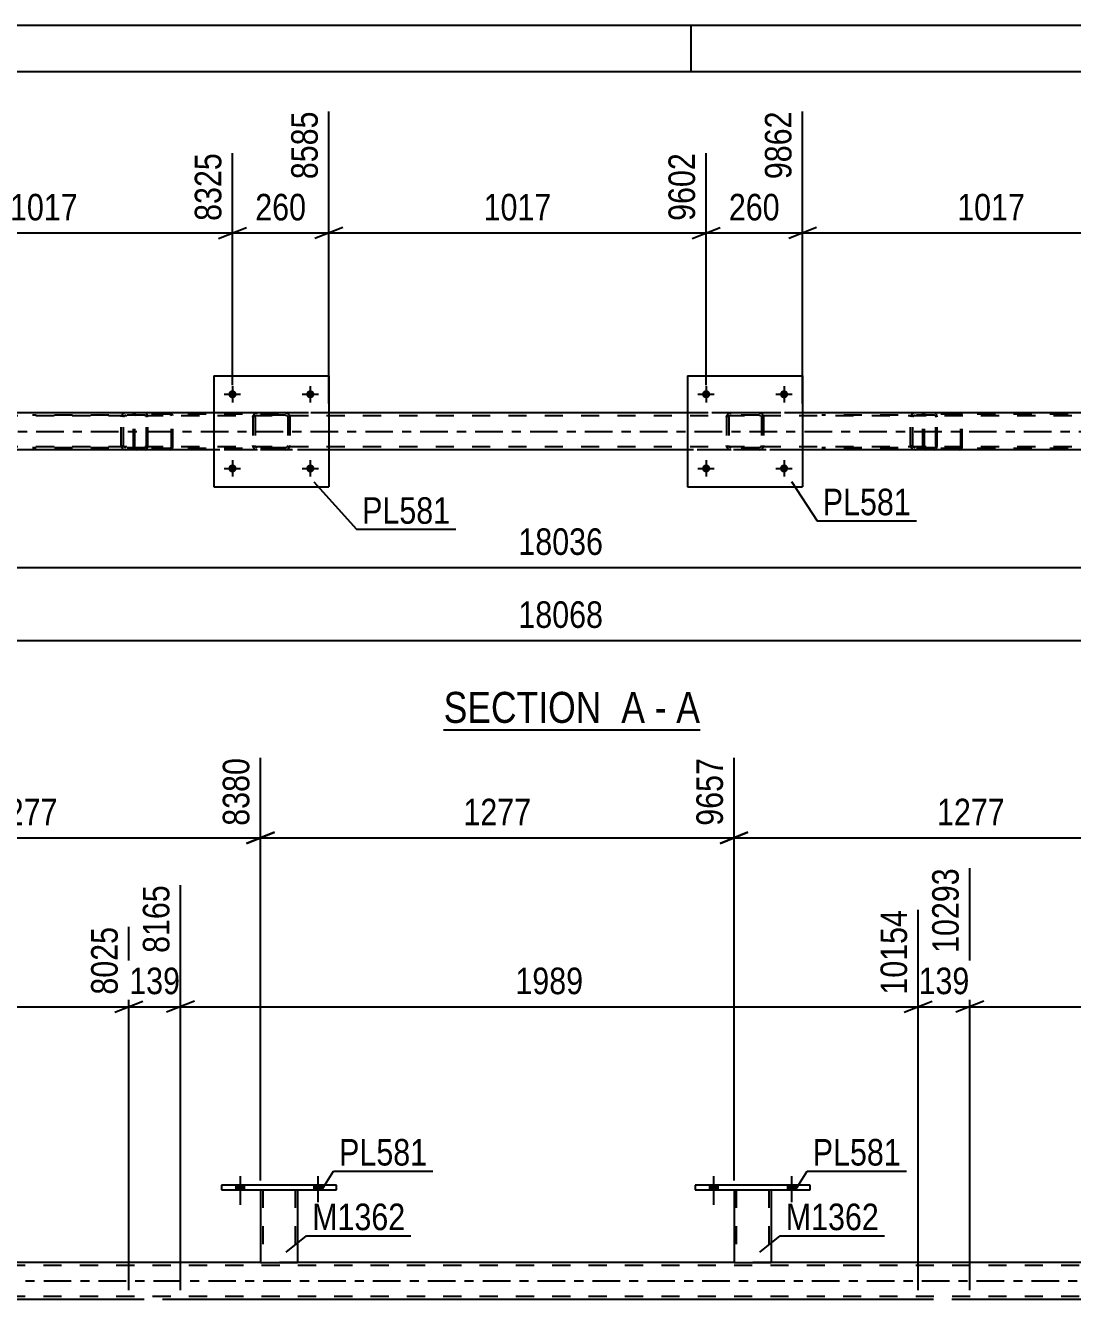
# Model space of a CAD drawing. Header units: millimetres. Extents: x 0 to 841, y 0 to 594.
# Drawn here: x 349.2 to 462.1, y 456.5 to 594 of the extents above; entities that cross this region are included whole.
import ezdxf

# ---------------------------------------------------------------- set-up
doc = ezdxf.new("R2010")
doc.units = ezdxf.units.MM
doc.linetypes.add('DXK_LINE_DOT2', pattern=[3.9198, 1.9599, -1.9599])
doc.linetypes.add('DXK_LINE_DOT3', pattern=[5.9187, 2.979, -0.9799, 0.9799, -0.9799])
doc.styles.add('Arial Narrow', font='ARIALN.TTF', dxfattribs={"height": 0.2})

# ---------------------------------------------------------------- blocks, each defined once
blk = doc.blocks.new('Unknown-814735391-1133')
at = {"color": 5, "linetype": 'Continuous'}
for p, q in [((841, 594), (0, 594)), ((421, 589), (421, 594)), ((836, 589), (5, 589))]:
    blk.add_line(p, q, dxfattribs=at)
blk = doc.blocks.new('Unknown-814735391-11 - 5134')
at = {"color": 6, "linetype": 'Continuous'}
blk.add_line((394.29, 518.01), (421.94, 518.01), dxfattribs=at)
at = {"color": 0, "linetype": 'Continuous'}
for points in [[(412.4, 518.76), (412.4, 522.26), (394.29, 522.26), (394.29, 518.76)], [(416, 518.76), (416, 522.26), (413.45, 522.26), (413.45, 518.76)], [(418.33, 518.76), (418.33, 522.26), (417.05, 522.26), (417.05, 518.76)], [(421.94, 518.76), (421.94, 522.26), (419.38, 522.26), (419.38, 518.76)]]:
    blk.add_wipeout(points, dxfattribs=at)
at = {"color": 7, "linetype": 'Continuous', "style": 'Arial Narrow'}
for s, p in [('SECTION ', (394.29, 518.76)), ('A', (413.45, 518.76)), ('A', (419.38, 518.76)), ('-', (417.05, 518.76))]:
    blk.add_text(s, height=3.34, dxfattribs=at).set_placement(p)
blk = doc.blocks.new('Part-814735391-5204 - 5134')
at = {"color": 2, "linetype": 'Continuous'}
for p, q in [((369.51, 556.21), (369.51, 544.21)), ((369.51, 556.21), (381.91, 556.21)), ((381.91, 556.21), (381.91, 544.21)), ((369.51, 544.21), (381.91, 544.21))]:
    blk.add_line(p, q, dxfattribs=at)
blk = doc.blocks.new('Part-814735391-5205 - 5134')
at = {"color": 7, "linetype": 'DXK_LINE_DOT2'}
for p, q in [((373.71, 551.73), (373.75, 551.92)), ((373.75, 551.92), (373.71, 551.73)), ((373.71, 551.73), (373.71, 548.69)), ((373.95, 551.73), (373.97, 551.83)), ((373.95, 551.73), (373.95, 548.69)), ((373.97, 551.83), (374.02, 551.9)), ((374.01, 552.18), (374.19, 552.21)), ((374.19, 552.21), (374.01, 552.18)), ((374.02, 551.9), (374.1, 551.96)), ((374.1, 551.96), (374.19, 551.97)), ((377.23, 552.21), (374.19, 552.21)), ((377.23, 551.97), (374.19, 551.97)), ((377.23, 552.21), (377.42, 552.18)), ((377.42, 552.18), (377.23, 552.21)), ((377.23, 551.97), (377.33, 551.96)), ((377.33, 551.96), (377.4, 551.9)), ((377.4, 551.9), (377.46, 551.83)), ((377.46, 551.83), (377.47, 551.73)), ((377.47, 551.73), (377.47, 548.69)), ((377.68, 551.92), (377.71, 551.73)), ((377.71, 551.73), (377.68, 551.92)), ((377.71, 551.73), (377.71, 548.69)), ((373.75, 548.51), (373.71, 548.69)), ((373.71, 548.69), (373.75, 548.51)), ((373.97, 548.6), (373.95, 548.69)), ((374.02, 548.52), (373.97, 548.6)), ((374.1, 548.47), (374.02, 548.52)), ((374.19, 548.45), (374.1, 548.47)), ((377.23, 548.45), (374.19, 548.45)), ((377.33, 548.47), (377.23, 548.45)), ((377.4, 548.52), (377.33, 548.47)), ((377.46, 548.6), (377.4, 548.52)), ((377.47, 548.69), (377.46, 548.6)), ((377.71, 548.69), (377.68, 548.51)), ((377.68, 548.51), (377.71, 548.69)), ((374.19, 548.21), (374.01, 548.25)), ((374.01, 548.25), (374.19, 548.21)), ((377.23, 548.21), (374.19, 548.21)), ((377.42, 548.25), (377.23, 548.21)), ((377.23, 548.21), (377.42, 548.25))]:
    blk.add_line(p, q, dxfattribs=at)
at = {"color": 7, "linetype": 'DXK_LINE_DOT3'}
blk.add_line((375.71, 550.21), (375.71, 550.21), dxfattribs=at)
at = {"color": 7, "linetype": 'DXK_LINE_DOT2'}
for centre, start, end in [((374.19, 551.73), 112.5, 157.5), ((374.19, 551.73), 112.5, 157.5), ((377.23, 551.73), 22.5, 67.5), ((377.23, 551.73), 22.5, 67.5), ((374.19, 548.69), 202.5, 247.5), ((374.19, 548.69), 202.5, 247.5), ((377.23, 548.69), 292.5, 337.5), ((377.23, 548.69), 292.5, 337.5)]:
    blk.add_arc(centre, 0.48, start, end, dxfattribs=at)
blk = doc.blocks.new('Part-814735391-5210 - 5134')
at = {"color": 2, "linetype": 'Continuous'}
for p, q in [((420.6, 556.21), (420.6, 544.21)), ((420.6, 556.21), (433, 556.21)), ((433, 556.21), (433, 544.21)), ((420.6, 544.21), (433, 544.21))]:
    blk.add_line(p, q, dxfattribs=at)
blk = doc.blocks.new('Part-814735391-5211 - 5134')
at = {"color": 7, "linetype": 'DXK_LINE_DOT2'}
for p, q in [((424.8, 551.73), (424.83, 551.92)), ((424.83, 551.92), (424.8, 551.73)), ((424.8, 551.73), (424.8, 548.69)), ((425.04, 551.73), (425.05, 551.83)), ((425.04, 551.73), (425.04, 548.69)), ((425.05, 551.83), (425.11, 551.9)), ((425.09, 552.18), (425.28, 552.21)), ((425.28, 552.21), (425.09, 552.18)), ((425.11, 551.9), (425.18, 551.96)), ((425.18, 551.96), (425.28, 551.97)), ((428.32, 552.21), (425.28, 552.21)), ((428.32, 551.97), (425.28, 551.97)), ((428.32, 552.21), (428.5, 552.18)), ((428.5, 552.18), (428.32, 552.21)), ((428.32, 551.97), (428.41, 551.96)), ((428.41, 551.96), (428.48, 551.9)), ((428.48, 551.9), (428.54, 551.83)), ((428.54, 551.83), (428.56, 551.73)), ((428.56, 551.73), (428.56, 548.69)), ((428.76, 551.92), (428.8, 551.73)), ((428.8, 551.73), (428.76, 551.92)), ((428.8, 551.73), (428.8, 548.69)), ((424.83, 548.51), (424.8, 548.69)), ((424.8, 548.69), (424.83, 548.51)), ((425.05, 548.6), (425.04, 548.69)), ((425.11, 548.52), (425.05, 548.6)), ((425.18, 548.47), (425.11, 548.52)), ((425.28, 548.45), (425.18, 548.47)), ((428.32, 548.45), (425.28, 548.45)), ((428.41, 548.47), (428.32, 548.45)), ((428.48, 548.52), (428.41, 548.47)), ((428.54, 548.6), (428.48, 548.52)), ((428.56, 548.69), (428.54, 548.6)), ((428.8, 548.69), (428.76, 548.51)), ((428.76, 548.51), (428.8, 548.69)), ((425.28, 548.21), (425.09, 548.25)), ((425.09, 548.25), (425.28, 548.21)), ((428.32, 548.21), (425.28, 548.21)), ((428.5, 548.25), (428.32, 548.21)), ((428.32, 548.21), (428.5, 548.25))]:
    blk.add_line(p, q, dxfattribs=at)
at = {"color": 7, "linetype": 'DXK_LINE_DOT3'}
blk.add_line((426.8, 550.21), (426.8, 550.21), dxfattribs=at)
at = {"color": 7, "linetype": 'DXK_LINE_DOT2'}
for centre, start, end in [((425.28, 551.73), 112.5, 157.5), ((425.28, 551.73), 112.5, 157.5), ((428.32, 551.73), 22.5, 67.5), ((428.32, 551.73), 22.5, 67.5), ((425.28, 548.69), 202.5, 247.5), ((425.28, 548.69), 202.5, 247.5), ((428.32, 548.69), 292.5, 337.5), ((428.32, 548.69), 292.5, 337.5)]:
    blk.add_arc(centre, 0.48, start, end, dxfattribs=at)
blk = doc.blocks.new('Bolt-814735391-5148 - 5134')
at = {"linetype": 'Continuous'}
for points in [[(371.95, 554.21, -1), (371.07, 554.21, -1)], [(380.35, 554.21, -1), (379.47, 554.21, -1)]]:
    blk.add_hatch(color=1, dxfattribs=at).paths.add_polyline_path(points)
at = {"color": 1, "linetype": 'Continuous'}
for p, q in [((370.63, 554.21), (372.39, 554.21)), ((371.51, 555.09), (371.51, 553.33)), ((379.03, 554.21), (380.79, 554.21)), ((379.91, 555.09), (379.91, 553.33))]:
    blk.add_line(p, q, dxfattribs=at)
blk = doc.blocks.new('Bolt-814735391-5149 - 5134')
at = {"linetype": 'Continuous'}
for points in [[(371.95, 546.21, -1), (371.07, 546.21, -1)], [(380.35, 546.21, -1), (379.47, 546.21, -1)]]:
    blk.add_hatch(color=1, dxfattribs=at).paths.add_polyline_path(points)
at = {"color": 1, "linetype": 'Continuous'}
for p, q in [((371.51, 547.09), (371.51, 545.33)), ((379.91, 547.09), (379.91, 545.33)), ((370.63, 546.21), (372.39, 546.21)), ((379.03, 546.21), (380.79, 546.21))]:
    blk.add_line(p, q, dxfattribs=at)
blk = doc.blocks.new('Bolt-814735391-5150 - 5134')
at = {"linetype": 'Continuous'}
for points in [[(423.04, 554.21, -1), (422.16, 554.21, -1)], [(431.44, 554.21, -1), (430.56, 554.21, -1)]]:
    blk.add_hatch(color=1, dxfattribs=at).paths.add_polyline_path(points)
at = {"color": 1, "linetype": 'Continuous'}
for p, q in [((421.72, 554.21), (423.48, 554.21)), ((422.6, 555.09), (422.6, 553.33)), ((430.12, 554.21), (431.88, 554.21)), ((431, 555.09), (431, 553.33))]:
    blk.add_line(p, q, dxfattribs=at)
blk = doc.blocks.new('Bolt-814735391-5151 - 5134')
at = {"linetype": 'Continuous'}
for points in [[(423.04, 546.21, -1), (422.16, 546.21, -1)], [(431.44, 546.21, -1), (430.56, 546.21, -1)]]:
    blk.add_hatch(color=1, dxfattribs=at).paths.add_polyline_path(points)
at = {"color": 1, "linetype": 'Continuous'}
for p, q in [((422.6, 547.09), (422.6, 545.33)), ((431, 547.09), (431, 545.33)), ((421.72, 546.21), (423.48, 546.21)), ((430.12, 546.21), (431.88, 546.21))]:
    blk.add_line(p, q, dxfattribs=at)
blk = doc.blocks.new('Part-814735391-5249 - 5134')
at = {"color": 7, "linetype": 'DXK_LINE_DOT2'}
for p, q in [((360.86, 552.02), (360.83, 551.89)), ((360.83, 548.53), (360.83, 551.89)), ((361, 551.89), (361.02, 551.95)), ((361, 548.53), (361, 551.89)), ((361.02, 551.95), (361.05, 552.01)), ((361.17, 552.21), (361.04, 552.19)), ((361.05, 552.01), (361.11, 552.04)), ((361.11, 552.04), (361.17, 552.05)), ((376.5, 552.21), (361.17, 552.21)), ((376.5, 552.05), (361.17, 552.05)), ((364.88, 552.19), (364.75, 552.21)), ((364.75, 552.05), (364.82, 552.04)), ((364.82, 552.04), (364.84, 552.03)), ((364.84, 552.03), (364.87, 552.01)), ((364.87, 552.01), (364.91, 551.95)), ((364.91, 551.95), (364.92, 551.89)), ((364.92, 548.53), (364.92, 551.89)), ((365.09, 551.89), (365.06, 552.02)), ((365.09, 548.53), (365.09, 551.89)), ((360.83, 548.53), (360.86, 548.41)), ((361.02, 548.47), (361, 548.53)), ((361.05, 548.42), (361.02, 548.47)), ((364.91, 548.47), (364.87, 548.42)), ((364.92, 548.53), (364.91, 548.47)), ((365.06, 548.41), (365.09, 548.53)), ((361.04, 548.24), (361.17, 548.21)), ((361.05, 548.42), (361.08, 548.4)), ((361.08, 548.4), (361.11, 548.39)), ((361.11, 548.39), (361.17, 548.37)), ((376.5, 548.37), (361.17, 548.37)), ((376.5, 548.21), (361.17, 548.21)), ((364.82, 548.39), (364.75, 548.37)), ((364.75, 548.21), (364.88, 548.24)), ((364.87, 548.42), (364.82, 548.39))]:
    blk.add_line(p, q, dxfattribs=at)
for centre, start, end in [((361.16, 551.88), 110.7583, 155.68), ((364.76, 551.88), 24.32, 69.2417), ((361.16, 548.55), 204.32, 249.2417), ((364.76, 548.55), 290.7583, 335.68)]:
    blk.add_arc(centre, 0.331, start, end, dxfattribs=at)
blk = doc.blocks.new('Part-814735391-5250 - 5134')
at = {"color": 7, "linetype": 'DXK_LINE_DOT2'}
for p, q in [((362.11, 552.21), (349.95, 552.21)), ((362.11, 551.97), (349.95, 551.97)), ((359.54, 551.87), (359.52, 551.73)), ((359.52, 548.69), (359.52, 551.73)), ((359.55, 551.92), (359.54, 551.87)), ((359.77, 551.73), (359.79, 551.83)), ((359.77, 548.69), (359.77, 551.73)), ((359.79, 551.83), (359.84, 551.9)), ((360.02, 552.21), (359.83, 552.18)), ((359.84, 551.9), (359.92, 551.96)), ((359.92, 551.96), (360.02, 551.97)), ((360.83, 551.97), (360.83, 552.21)), ((362.21, 552.18), (362.11, 552.21)), ((362.11, 551.97), (362.16, 551.96)), ((362.16, 551.96), (362.21, 551.9)), ((362.3, 552.07), (362.21, 552.18)), ((362.21, 551.9), (362.24, 551.83)), ((362.24, 551.83), (362.25, 551.73)), ((362.25, 548.69), (362.25, 551.73)), ((362.36, 551.92), (362.3, 552.07)), ((362.38, 551.73), (362.36, 551.92)), ((362.38, 548.69), (362.38, 551.73)), ((362.11, 548.45), (349.95, 548.45)), ((359.52, 548.69), (359.53, 548.61)), ((359.53, 548.61), (359.55, 548.51)), ((359.79, 548.6), (359.77, 548.69)), ((359.84, 548.52), (359.79, 548.6)), ((359.92, 548.47), (359.84, 548.52)), ((360.02, 548.45), (359.92, 548.47)), ((360.83, 548.21), (360.83, 548.45)), ((362.16, 548.47), (362.11, 548.45)), ((362.21, 548.52), (362.16, 548.47)), ((362.24, 548.6), (362.21, 548.52)), ((362.25, 548.69), (362.24, 548.6)), ((362.3, 548.35), (362.36, 548.51)), ((362.36, 548.51), (362.38, 548.69)), ((362.11, 548.21), (349.95, 548.21)), ((359.83, 548.25), (360.02, 548.21)), ((362.11, 548.21), (362.21, 548.25)), ((362.21, 548.25), (362.3, 548.35))]:
    blk.add_line(p, q, dxfattribs=at)
for centre, start, end in [((360, 551.72), 111.1941, 156.1506), ((360, 548.71), 203.8494, 248.8059)]:
    blk.add_arc(centre, 0.492, start, end, dxfattribs=at)
blk = doc.blocks.new('Part-814735391-5272 - 5134')
at = {"color": 7, "linetype": 'DXK_LINE_DOT2'}
for p, q in [((447.24, 552.21), (435.09, 552.21)), ((447.24, 551.97), (435.09, 551.97)), ((444.68, 551.87), (444.65, 551.73)), ((444.65, 548.69), (444.65, 551.73)), ((444.69, 551.92), (444.68, 551.87)), ((444.9, 551.73), (444.92, 551.83)), ((444.9, 548.69), (444.9, 551.73)), ((444.92, 551.83), (444.98, 551.9)), ((445.15, 552.21), (444.96, 552.18)), ((444.98, 551.9), (445.06, 551.96)), ((445.06, 551.96), (445.15, 551.97)), ((445.97, 551.97), (445.97, 552.21)), ((447.35, 552.18), (447.24, 552.21)), ((447.24, 551.97), (447.3, 551.96)), ((447.3, 551.96), (447.34, 551.9)), ((447.34, 551.9), (447.37, 551.83)), ((447.44, 552.07), (447.35, 552.18)), ((447.37, 551.83), (447.38, 551.73)), ((447.38, 548.69), (447.38, 551.73)), ((447.49, 551.92), (447.44, 552.07)), ((447.52, 551.73), (447.49, 551.92)), ((447.52, 548.69), (447.52, 551.73)), ((447.24, 548.45), (435.09, 548.45)), ((444.65, 548.69), (444.67, 548.61)), ((444.67, 548.61), (444.69, 548.51)), ((444.92, 548.6), (444.9, 548.69)), ((444.98, 548.52), (444.92, 548.6)), ((445.06, 548.47), (444.98, 548.52)), ((445.15, 548.45), (445.06, 548.47)), ((445.97, 548.21), (445.97, 548.45)), ((447.3, 548.47), (447.24, 548.45)), ((447.34, 548.52), (447.3, 548.47)), ((447.37, 548.6), (447.34, 548.52)), ((447.38, 548.69), (447.37, 548.6)), ((447.45, 548.39), (447.49, 548.51)), ((447.49, 548.51), (447.52, 548.69)), ((447.24, 548.21), (435.09, 548.21)), ((444.96, 548.25), (445.15, 548.21)), ((447.24, 548.21), (447.35, 548.25)), ((447.35, 548.25), (447.44, 548.35)), ((447.44, 548.35), (447.45, 548.39))]:
    blk.add_line(p, q, dxfattribs=at)
for centre, start, end in [((445.14, 551.72), 111.1941, 156.1506), ((445.14, 548.71), 203.8494, 248.8059)]:
    blk.add_arc(centre, 0.492, start, end, dxfattribs=at)
blk = doc.blocks.new('Part-814735391-5284 - 5134')
at = {"color": 7, "linetype": 'DXK_LINE_DOT2'}
for p, q in [((445.99, 552.02), (445.97, 551.89)), ((445.97, 548.53), (445.97, 551.89)), ((446.14, 551.89), (446.15, 551.95)), ((446.14, 548.53), (446.14, 551.89)), ((446.15, 551.95), (446.19, 552.01)), ((446.31, 552.21), (446.18, 552.19)), ((446.19, 552.01), (446.24, 552.04)), ((446.24, 552.04), (446.31, 552.05)), ((461.64, 552.21), (446.31, 552.21)), ((461.64, 552.05), (446.31, 552.05)), ((450.01, 552.19), (449.88, 552.21)), ((449.88, 552.05), (449.95, 552.04)), ((449.95, 552.04), (449.97, 552.03)), ((449.97, 552.03), (450, 552.01)), ((450, 552.01), (450.04, 551.95)), ((450.04, 551.95), (450.05, 551.89)), ((450.05, 548.53), (450.05, 551.89)), ((450.22, 551.89), (450.2, 552.02)), ((450.22, 548.53), (450.22, 551.89)), ((445.97, 548.53), (445.99, 548.41)), ((446.15, 548.47), (446.14, 548.53)), ((446.19, 548.42), (446.15, 548.47)), ((450.04, 548.47), (450, 548.42)), ((450.05, 548.53), (450.04, 548.47)), ((450.2, 548.41), (450.22, 548.53)), ((446.18, 548.24), (446.31, 548.21)), ((446.19, 548.42), (446.22, 548.4)), ((446.22, 548.4), (446.24, 548.39)), ((446.24, 548.39), (446.31, 548.37)), ((461.64, 548.37), (446.31, 548.37)), ((461.64, 548.21), (446.31, 548.21)), ((449.95, 548.39), (449.88, 548.37)), ((449.88, 548.21), (450.01, 548.24)), ((450, 548.42), (449.95, 548.39))]:
    blk.add_line(p, q, dxfattribs=at)
for centre, start, end in [((446.3, 551.88), 110.7583, 155.68), ((449.9, 551.88), 24.32, 69.2417), ((446.3, 548.55), 204.32, 249.2417), ((449.9, 548.55), 290.7583, 335.68)]:
    blk.add_arc(centre, 0.331, start, end, dxfattribs=at)
blk = doc.blocks.new('Part-814735391-5334 - 5134')
at = {"color": 7, "linetype": 'DXK_LINE_DOT2'}
for p, q in [((759.93, 551.89), (95.83, 551.89)), ((759.93, 552.21), (114.11, 552.21)), ((381.91, 552.21), (369.51, 552.21)), ((433, 552.21), (420.6, 552.21)), ((759.93, 548.53), (95.83, 548.53)), ((756.77, 548.21), (95.83, 548.21)), ((381.91, 548.21), (369.51, 548.21)), ((433, 548.21), (420.6, 548.21))]:
    blk.add_line(p, q, dxfattribs=at)
at = {"color": 2, "linetype": 'Continuous'}
for p, q in [((369.51, 552.21), (330.83, 552.21)), ((420.6, 552.21), (381.91, 552.21)), ((471.68, 552.21), (433, 552.21)), ((369.51, 548.21), (330.83, 548.21)), ((420.6, 548.21), (381.91, 548.21)), ((471.68, 548.21), (433, 548.21))]:
    blk.add_line(p, q, dxfattribs=at)
at = {"color": 7, "linetype": 'DXK_LINE_DOT3'}
blk.add_line((95.83, 550.21), (759.93, 550.21), dxfattribs=at)
blk = doc.blocks.new('Bolt-814735391-3315 - 3299')
at = {"linetype": 'Continuous'}
for points in [[(422.97, 468.39), (423.85, 468.39), (423.85, 468.87), (422.97, 468.87)], [(431.37, 468.39), (432.25, 468.39), (432.25, 468.87), (431.37, 468.87)]]:
    blk.add_hatch(color=1, dxfattribs=at).paths.add_polyline_path(points)
at = {"color": 1, "linetype": 'Continuous'}
for p, q in [((422.97, 468.87), (422.97, 468.39)), ((423.41, 469.87), (423.41, 466.75)), ((423.85, 468.87), (423.85, 468.39)), ((431.37, 468.87), (431.37, 468.39)), ((431.81, 469.87), (431.81, 466.75)), ((432.25, 468.87), (432.25, 468.39))]:
    blk.add_line(p, q, dxfattribs=at)
blk = doc.blocks.new('Bolt-814735391-3313 - 3299')
at = {"linetype": 'Continuous'}
for points in [[(371.89, 468.39), (372.77, 468.39), (372.77, 468.87), (371.89, 468.87)], [(380.29, 468.39), (381.17, 468.39), (381.17, 468.87), (380.29, 468.87)]]:
    blk.add_hatch(color=1, dxfattribs=at).paths.add_polyline_path(points)
at = {"color": 1, "linetype": 'Continuous'}
for p, q in [((371.89, 468.87), (371.89, 468.39)), ((372.33, 469.87), (372.33, 466.75)), ((372.77, 468.87), (372.77, 468.39)), ((380.29, 468.87), (380.29, 468.39)), ((380.73, 469.87), (380.73, 466.75)), ((381.17, 468.87), (381.17, 468.39))]:
    blk.add_line(p, q, dxfattribs=at)
blk = doc.blocks.new('Bolt-814735391-3314 - 3299')
at = {"linetype": 'Continuous'}
for points in [[(371.89, 468.39), (372.77, 468.39), (372.77, 468.87), (371.89, 468.87)], [(380.29, 468.39), (381.17, 468.39), (381.17, 468.87), (380.29, 468.87)]]:
    blk.add_hatch(color=1, dxfattribs=at).paths.add_polyline_path(points)
at = {"color": 1, "linetype": 'Continuous'}
for p, q in [((371.89, 468.87), (371.89, 468.39)), ((372.33, 469.87), (372.33, 466.75)), ((372.77, 468.87), (372.77, 468.39)), ((380.29, 468.87), (380.29, 468.39)), ((380.73, 469.87), (380.73, 466.75)), ((381.17, 468.87), (381.17, 468.39))]:
    blk.add_line(p, q, dxfattribs=at)
blk = doc.blocks.new('Bolt-814735391-3316 - 3299')
at = {"linetype": 'Continuous'}
for points in [[(422.97, 468.39), (423.85, 468.39), (423.85, 468.87), (422.97, 468.87)], [(431.37, 468.39), (432.25, 468.39), (432.25, 468.87), (431.37, 468.87)]]:
    blk.add_hatch(color=1, dxfattribs=at).paths.add_polyline_path(points)
at = {"color": 1, "linetype": 'Continuous'}
for p, q in [((422.97, 468.87), (422.97, 468.39)), ((423.41, 469.87), (423.41, 466.75)), ((423.85, 468.87), (423.85, 468.39)), ((431.37, 468.87), (431.37, 468.39)), ((431.81, 469.87), (431.81, 466.75)), ((432.25, 468.87), (432.25, 468.39))]:
    blk.add_line(p, q, dxfattribs=at)
blk = doc.blocks.new('Part-814735391-3418 - 3299')
at = {"color": 2, "linetype": 'Continuous'}
for p, q in [((374.53, 468.39), (374.53, 460.55)), ((378.53, 468.39), (378.53, 460.55)), ((374.53, 460.55), (378.53, 460.55))]:
    blk.add_line(p, q, dxfattribs=at)
at = {"color": 7, "linetype": 'DXK_LINE_DOT2'}
for p, q in [((374.53, 468.39), (378.53, 468.39)), ((374.53, 468.39), (374.53, 468.39)), ((374.53, 468.39), (374.53, 468.39)), ((374.77, 468.39), (374.77, 460.55)), ((378.29, 468.39), (378.29, 460.55)), ((378.53, 468.39), (378.53, 468.39)), ((378.53, 468.39), (378.53, 468.39)), ((378.24, 460.55), (378.28, 460.55)), ((378.24, 460.55), (378.28, 460.55)), ((378.28, 460.55), (378.29, 460.55)), ((378.28, 460.55), (378.29, 460.55))]:
    blk.add_line(p, q, dxfattribs=at)
blk = doc.blocks.new('Part-814735391-3423 - 3299')
at = {"color": 2, "linetype": 'Continuous'}
for p, q in [((421.41, 468.87), (421.41, 468.39)), ((433.81, 468.87), (421.41, 468.87)), ((433.81, 468.39), (433.81, 468.87)), ((421.41, 468.39), (433.81, 468.39))]:
    blk.add_line(p, q, dxfattribs=at)
blk = doc.blocks.new('Part-814735391-3428 - 3299')
at = {"color": 2, "linetype": 'Continuous'}
for p, q in [((425.61, 468.39), (425.61, 460.55)), ((429.61, 468.39), (429.61, 460.55)), ((425.61, 460.55), (429.61, 460.55))]:
    blk.add_line(p, q, dxfattribs=at)
at = {"color": 7, "linetype": 'DXK_LINE_DOT2'}
for p, q in [((425.61, 468.39), (429.61, 468.39)), ((425.61, 468.39), (425.61, 468.39)), ((425.61, 468.39), (425.61, 468.39)), ((425.85, 468.39), (425.85, 460.55)), ((429.37, 468.39), (429.37, 460.55)), ((429.61, 468.39), (429.61, 468.39)), ((429.61, 468.39), (429.61, 468.39)), ((429.32, 460.55), (429.36, 460.55)), ((429.32, 460.55), (429.36, 460.55)), ((429.36, 460.55), (429.37, 460.55)), ((429.36, 460.55), (429.37, 460.55))]:
    blk.add_line(p, q, dxfattribs=at)
blk = doc.blocks.new('Part-814735391-3413 - 3299')
at = {"color": 2, "linetype": 'Continuous'}
for p, q in [((370.33, 468.87), (370.33, 468.39)), ((382.73, 468.87), (370.33, 468.87)), ((382.73, 468.39), (382.73, 468.87)), ((370.33, 468.39), (382.73, 468.39))]:
    blk.add_line(p, q, dxfattribs=at)
blk = doc.blocks.new('Part-814735391-3633 - 3299')
at = {"color": 2, "linetype": 'Continuous'}
for p, q in [((374.53, 460.55), (327.45, 460.55)), ((425.61, 460.55), (378.53, 460.55)), ((476.69, 460.55), (429.61, 460.55)), ((360.33, 456.55), (280.78, 456.55)), ((445.47, 456.55), (365.91, 456.55)), ((530.6, 456.55), (451.04, 456.55))]:
    blk.add_line(p, q, dxfattribs=at)
at = {"color": 7, "linetype": 'DXK_LINE_DOT2'}
for p, q in [((378.53, 460.55), (374.53, 460.55)), ((429.61, 460.55), (425.61, 460.55)), ((760.75, 460.23), (96.65, 460.23)), ((760.75, 456.87), (96.65, 456.87)), ((365.91, 456.55), (360.33, 456.55)), ((451.04, 456.55), (445.47, 456.55))]:
    blk.add_line(p, q, dxfattribs=at)
at = {"color": 7, "linetype": 'DXK_LINE_DOT3'}
blk.add_line((96.65, 458.55), (760.75, 458.55), dxfattribs=at)
blk = doc.blocks.new('StraightDimension-814735391-5386 - 5134')
at = {"color": 7, "linetype": 'Continuous'}
blk.add_line((53.91, 535.53), (759.93, 535.53), dxfattribs=at)
at = {"color": 0}
blk.add_wipeout([(412.09, 536.28), (412.09, 540.48), (401.75, 540.48), (401.75, 536.28)], dxfattribs=at)
at = {"color": 3, "style": 'Arial Narrow'}
blk.add_text('18036', height=2.863, dxfattribs=at).set_placement((402.35, 536.88))
blk = doc.blocks.new('StraightDimension-814735391-9588 - 5134')
at = {"color": 7, "linetype": 'Continuous'}
for p, q in [((433, 553.21), (433, 584.73)), ((473.68, 555.21), (473.68, 582.06)), ((434.5, 572.22), (431.5, 571.02)), ((472.18, 571.02), (475.18, 572.22)), ((433, 571.62), (473.68, 571.62))]:
    blk.add_line(p, q, dxfattribs=at)
at = {"color": 0}
blk.add_wipeout([(457.59, 572.37), (457.59, 576.57), (449.08, 576.57), (449.08, 572.37)], dxfattribs=at)
at = {"color": 3, "style": 'Arial Narrow'}
blk.add_text('1017', height=2.863, dxfattribs=at).set_placement((449.68, 572.97))
at = {"color": 0, "linetype": 'Continuous'}
blk.add_wipeout([(473.08, 582.66), (468.88, 582.66), (468.88, 572.32), (473.08, 572.32)], dxfattribs=at)
at = {"color": 3, "linetype": 'Continuous', "style": 'Arial Narrow'}
blk.add_text('10879', height=2.863, rotation=90.0002, dxfattribs=at).set_placement((472.48, 572.92))
blk = doc.blocks.new('StraightDimension-814735391-9589 - 5134')
at = {"color": 7, "linetype": 'Continuous'}
for p, q in [((433, 553.21), (433, 584.73)), ((422.6, 555.21), (422.6, 580.23)), ((421.1, 571.02), (424.1, 572.22)), ((434.5, 572.22), (431.5, 571.02)), ((422.6, 571.62), (433, 571.62))]:
    blk.add_line(p, q, dxfattribs=at)
at = {"color": 0}
blk.add_wipeout([(431.14, 572.37), (431.14, 576.57), (424.45, 576.57), (424.45, 572.37)], dxfattribs=at)
at = {"color": 3, "style": 'Arial Narrow'}
blk.add_text('260', height=2.863, dxfattribs=at).set_placement((425.05, 572.97))
at = {"color": 0, "linetype": 'Continuous'}
blk.add_wipeout([(432.4, 585.33), (428.2, 585.33), (428.2, 576.82), (432.4, 576.82)], dxfattribs=at)
at = {"color": 3, "linetype": 'Continuous', "style": 'Arial Narrow'}
blk.add_text('9862', height=2.863, rotation=90.0002, dxfattribs=at).set_placement((431.8, 577.42))
blk = doc.blocks.new('StraightDimension-814735391-9590 - 5134')
at = {"color": 7, "linetype": 'Continuous'}
for p, q in [((381.91, 553.21), (381.91, 584.73)), ((422.6, 555.21), (422.6, 580.23)), ((383.41, 572.22), (380.41, 571.02)), ((421.1, 571.02), (424.1, 572.22)), ((381.91, 571.62), (422.6, 571.62))]:
    blk.add_line(p, q, dxfattribs=at)
at = {"color": 0}
blk.add_wipeout([(406.51, 572.37), (406.51, 576.57), (398, 576.57), (398, 572.37)], dxfattribs=at)
at = {"color": 3, "style": 'Arial Narrow'}
blk.add_text('1017', height=2.863, dxfattribs=at).set_placement((398.6, 572.97))
at = {"color": 0, "linetype": 'Continuous'}
blk.add_wipeout([(422, 580.83), (417.8, 580.83), (417.8, 572.32), (422, 572.32)], dxfattribs=at)
at = {"color": 3, "linetype": 'Continuous', "style": 'Arial Narrow'}
blk.add_text('9602', height=2.863, rotation=90.0002, dxfattribs=at).set_placement((421.4, 572.92))
blk = doc.blocks.new('StraightDimension-814735391-9591 - 5134')
at = {"color": 7, "linetype": 'Continuous'}
for p, q in [((381.91, 553.21), (381.91, 584.73)), ((371.51, 555.21), (371.51, 580.23)), ((370.01, 571.02), (373.01, 572.22)), ((383.41, 572.22), (380.41, 571.02)), ((371.51, 571.62), (381.91, 571.62))]:
    blk.add_line(p, q, dxfattribs=at)
at = {"color": 0}
blk.add_wipeout([(380.06, 572.37), (380.06, 576.57), (373.37, 576.57), (373.37, 572.37)], dxfattribs=at)
at = {"color": 3, "style": 'Arial Narrow'}
blk.add_text('260', height=2.863, dxfattribs=at).set_placement((373.97, 572.97))
at = {"color": 0, "linetype": 'Continuous'}
blk.add_wipeout([(381.31, 585.33), (377.11, 585.33), (377.11, 576.82), (381.31, 576.82)], dxfattribs=at)
at = {"color": 3, "linetype": 'Continuous', "style": 'Arial Narrow'}
blk.add_text('8585', height=2.863, rotation=90.0002, dxfattribs=at).set_placement((380.71, 577.42))
blk = doc.blocks.new('StraightDimension-814735391-9592 - 5134')
at = {"color": 7, "linetype": 'Continuous'}
for p, q in [((330.83, 553.21), (330.83, 584.73)), ((371.51, 555.21), (371.51, 580.23)), ((332.33, 572.22), (329.33, 571.02)), ((370.01, 571.02), (373.01, 572.22)), ((330.83, 571.62), (371.51, 571.62))]:
    blk.add_line(p, q, dxfattribs=at)
at = {"color": 0}
blk.add_wipeout([(355.43, 572.37), (355.43, 576.57), (346.92, 576.57), (346.92, 572.37)], dxfattribs=at)
at = {"color": 3, "style": 'Arial Narrow'}
blk.add_text('1017', height=2.863, dxfattribs=at).set_placement((347.52, 572.97))
at = {"color": 0, "linetype": 'Continuous'}
blk.add_wipeout([(370.91, 580.83), (366.71, 580.83), (366.71, 572.32), (370.91, 572.32)], dxfattribs=at)
at = {"color": 3, "linetype": 'Continuous', "style": 'Arial Narrow'}
blk.add_text('8325', height=2.863, rotation=90.0002, dxfattribs=at).set_placement((370.31, 572.92))
blk = doc.blocks.new('StraightDimension-814735391-12029 - 5134')
at = {"color": 7, "linetype": 'Continuous'}
blk.add_line((53.27, 527.66), (760.57, 527.66), dxfattribs=at)
at = {"color": 0}
blk.add_wipeout([(412.09, 528.41), (412.09, 532.61), (401.75, 532.61), (401.75, 528.41)], dxfattribs=at)
at = {"color": 3, "style": 'Arial Narrow'}
blk.add_text('18068', height=2.863, dxfattribs=at).set_placement((402.35, 529.01))
blk = doc.blocks.new('StraightDimension-814735391-4415 - 3299')
at = {"color": 7, "linetype": 'Continuous'}
for p, q in [((451.04, 457.54), (451.04, 503.08)), ((530.6, 457.54), (530.6, 498.58)), ((452.54, 488.74), (449.54, 487.54)), ((451.04, 488.14), (530.6, 488.14)), ((529.1, 487.54), (532.1, 488.74))]:
    blk.add_line(p, q, dxfattribs=at)
at = {"color": 0}
blk.add_wipeout([(495.08, 488.89), (495.08, 493.09), (486.57, 493.09), (486.57, 488.89)], dxfattribs=at)
at = {"color": 3, "style": 'Arial Narrow'}
blk.add_text('1989', height=2.863, dxfattribs=at).set_placement((487.17, 489.49))
at = {"color": 0, "linetype": 'Continuous'}
blk.add_wipeout([(530, 499.18), (525.8, 499.18), (525.8, 488.84), (530, 488.84)], dxfattribs=at)
at = {"color": 3, "linetype": 'Continuous', "style": 'Arial Narrow'}
blk.add_text('12282', height=2.863, rotation=90.0002, dxfattribs=at).set_placement((529.4, 489.44))
blk = doc.blocks.new('StraightDimension-814735391-8034 - 3299')
at = {"color": 7, "linetype": 'Continuous'}
for p, q in [((374.53, 469.39), (374.53, 514.97)), ((425.61, 469.39), (425.61, 514.97)), ((376.03, 506.96), (373.03, 505.76)), ((374.53, 506.36), (425.61, 506.36)), ((424.11, 505.76), (427.11, 506.96))]:
    blk.add_line(p, q, dxfattribs=at)
at = {"color": 0}
blk.add_wipeout([(404.33, 507.11), (404.33, 511.31), (395.82, 511.31), (395.82, 507.11)], dxfattribs=at)
at = {"color": 3, "style": 'Arial Narrow'}
blk.add_text('1277', height=2.863, dxfattribs=at).set_placement((396.42, 507.71))
at = {"color": 0, "linetype": 'Continuous'}
blk.add_wipeout([(425.01, 515.57), (420.81, 515.57), (420.81, 507.06), (425.01, 507.06)], dxfattribs=at)
at = {"color": 3, "linetype": 'Continuous', "style": 'Arial Narrow'}
blk.add_text('9657', height=2.863, rotation=90.0002, dxfattribs=at).set_placement((424.41, 507.66))
blk = doc.blocks.new('StraightDimension-814735391-4391 - 3299')
at = {"color": 7, "linetype": 'Continuous'}
for p, q in [((451.04, 457.54), (451.04, 503.08)), ((445.47, 457.54), (445.47, 498.58)), ((443.97, 487.54), (446.97, 488.74)), ((445.47, 488.14), (451.04, 488.14)), ((452.54, 488.74), (449.54, 487.54))]:
    blk.add_line(p, q, dxfattribs=at)
at = {"color": 0}
blk.add_wipeout([(451.6, 488.89), (451.6, 493.09), (444.91, 493.09), (444.91, 488.89)], dxfattribs=at)
at = {"color": 3, "style": 'Arial Narrow'}
blk.add_text('139', height=2.863, dxfattribs=at).set_placement((445.51, 489.49))
at = {"color": 0, "linetype": 'Continuous'}
blk.add_wipeout([(450.44, 503.68), (446.24, 503.68), (446.24, 493.34), (450.44, 493.34)], dxfattribs=at)
at = {"color": 3, "linetype": 'Continuous', "style": 'Arial Narrow'}
blk.add_text('10293', height=2.863, rotation=90.0002, dxfattribs=at).set_placement((449.84, 493.94))
blk = doc.blocks.new('StraightDimension-814735391-4329 - 3299')
at = {"color": 7, "linetype": 'Continuous'}
for p, q in [((280.78, 457.54), (280.78, 501.25)), ((360.33, 457.54), (360.33, 496.75)), ((282.28, 488.74), (279.28, 487.54)), ((280.78, 488.14), (360.33, 488.14)), ((358.83, 487.54), (361.83, 488.74))]:
    blk.add_line(p, q, dxfattribs=at)
at = {"color": 0}
blk.add_wipeout([(324.81, 488.89), (324.81, 493.09), (316.3, 493.09), (316.3, 488.89)], dxfattribs=at)
at = {"color": 3, "style": 'Arial Narrow'}
blk.add_text('1989', height=2.863, dxfattribs=at).set_placement((316.9, 489.49))
at = {"color": 0, "linetype": 'Continuous'}
blk.add_wipeout([(359.73, 497.35), (355.53, 497.35), (355.53, 488.84), (359.73, 488.84)], dxfattribs=at)
at = {"color": 3, "linetype": 'Continuous', "style": 'Arial Narrow'}
blk.add_text('8025', height=2.863, rotation=90.0002, dxfattribs=at).set_placement((359.13, 489.44))
blk = doc.blocks.new('StraightDimension-814735391-4353 - 3299')
at = {"color": 7, "linetype": 'Continuous'}
for p, q in [((365.91, 457.54), (365.91, 501.25)), ((360.33, 457.54), (360.33, 496.75)), ((358.83, 487.54), (361.83, 488.74)), ((360.33, 488.14), (365.91, 488.14)), ((367.41, 488.74), (364.41, 487.54))]:
    blk.add_line(p, q, dxfattribs=at)
at = {"color": 0}
blk.add_wipeout([(366.46, 488.89), (366.46, 493.09), (359.78, 493.09), (359.78, 488.89)], dxfattribs=at)
at = {"color": 3, "style": 'Arial Narrow'}
blk.add_text('139', height=2.863, dxfattribs=at).set_placement((360.38, 489.49))
at = {"color": 0, "linetype": 'Continuous'}
blk.add_wipeout([(365.31, 501.85), (361.11, 501.85), (361.11, 493.34), (365.31, 493.34)], dxfattribs=at)
at = {"color": 3, "linetype": 'Continuous', "style": 'Arial Narrow'}
blk.add_text('8165', height=2.863, rotation=90.0002, dxfattribs=at).set_placement((364.71, 493.94))
blk = doc.blocks.new('StraightDimension-814735391-4372 - 3299')
at = {"color": 7, "linetype": 'Continuous'}
for p, q in [((365.91, 457.54), (365.91, 501.25)), ((445.47, 457.54), (445.47, 498.58)), ((367.41, 488.74), (364.41, 487.54)), ((365.91, 488.14), (445.47, 488.14)), ((443.97, 487.54), (446.97, 488.74))]:
    blk.add_line(p, q, dxfattribs=at)
at = {"color": 0}
blk.add_wipeout([(409.95, 488.89), (409.95, 493.09), (401.43, 493.09), (401.43, 488.89)], dxfattribs=at)
at = {"color": 3, "style": 'Arial Narrow'}
blk.add_text('1989', height=2.863, dxfattribs=at).set_placement((402.03, 489.49))
at = {"color": 0, "linetype": 'Continuous'}
blk.add_wipeout([(444.87, 499.18), (440.67, 499.18), (440.67, 488.84), (444.87, 488.84)], dxfattribs=at)
at = {"color": 3, "linetype": 'Continuous', "style": 'Arial Narrow'}
blk.add_text('10154', height=2.863, rotation=90.0002, dxfattribs=at).set_placement((444.27, 489.44))
blk = doc.blocks.new('StraightDimension-814735391-8033 - 3299')
at = {"color": 7, "linetype": 'Continuous'}
for p, q in [((476.69, 469.39), (476.69, 516.8)), ((425.61, 469.39), (425.61, 514.97)), ((427.11, 506.96), (424.11, 505.76)), ((425.61, 506.36), (476.69, 506.36)), ((475.19, 505.76), (478.19, 506.96))]:
    blk.add_line(p, q, dxfattribs=at)
at = {"color": 0}
blk.add_wipeout([(455.41, 507.11), (455.41, 511.31), (446.9, 511.31), (446.9, 507.11)], dxfattribs=at)
at = {"color": 3, "style": 'Arial Narrow'}
blk.add_text('1277', height=2.863, dxfattribs=at).set_placement((447.5, 507.71))
at = {"color": 0, "linetype": 'Continuous'}
blk.add_wipeout([(476.09, 517.4), (471.89, 517.4), (471.89, 507.06), (476.09, 507.06)], dxfattribs=at)
at = {"color": 3, "linetype": 'Continuous', "style": 'Arial Narrow'}
blk.add_text('10934', height=2.863, rotation=90.0002, dxfattribs=at).set_placement((475.49, 507.66))
blk = doc.blocks.new('StraightDimension-814735391-8035 - 3299')
at = {"color": 7, "linetype": 'Continuous'}
for p, q in [((323.45, 469.39), (323.45, 514.97)), ((374.53, 469.39), (374.53, 514.97)), ((324.95, 506.96), (321.95, 505.76)), ((323.45, 506.36), (374.53, 506.36)), ((373.03, 505.76), (376.03, 506.96))]:
    blk.add_line(p, q, dxfattribs=at)
at = {"color": 0}
blk.add_wipeout([(353.25, 507.11), (353.25, 511.31), (344.74, 511.31), (344.74, 507.11)], dxfattribs=at)
at = {"color": 3, "style": 'Arial Narrow'}
blk.add_text('1277', height=2.863, dxfattribs=at).set_placement((345.34, 507.71))
at = {"color": 0, "linetype": 'Continuous'}
blk.add_wipeout([(373.93, 515.57), (369.73, 515.57), (369.73, 507.06), (373.93, 507.06)], dxfattribs=at)
at = {"color": 3, "linetype": 'Continuous', "style": 'Arial Narrow'}
blk.add_text('8380', height=2.863, rotation=90.0002, dxfattribs=at).set_placement((373.33, 507.66))
blk = doc.blocks.new('Mark-814735391-5200 - 5134')
at = {"color": 0}
blk.add_wipeout([(395, 540.24), (395, 543.24), (385.5, 543.24), (385.5, 540.24)], dxfattribs=at)
blk.add_wipeout([(395, 540.24), (395, 543.24), (385.5, 543.24), (385.5, 540.24)], dxfattribs=at)
at = {"color": 30, "linetype": 'Continuous'}
for p, q in [((380.3, 544.76), (384.9, 539.64)), ((384.9, 539.64), (395.6, 539.64))]:
    blk.add_line(p, q, dxfattribs=at)
at = {"color": 3, "style": 'Arial Narrow'}
blk.add_text('PL581', height=2.863, dxfattribs=at).set_placement((385.5, 540.24))
blk = doc.blocks.new('Mark-814735391-5206 - 5134')
at = {"color": 0}
blk.add_wipeout([(444.69, 541.16), (444.69, 544.16), (435.18, 544.16), (435.18, 541.16)], dxfattribs=at)
blk.add_wipeout([(444.69, 541.16), (444.69, 544.16), (435.18, 544.16), (435.18, 541.16)], dxfattribs=at)
at = {"color": 30, "linetype": 'Continuous'}
for p, q in [((431.81, 544.81), (434.58, 540.56)), ((434.58, 540.56), (445.29, 540.56))]:
    blk.add_line(p, q, dxfattribs=at)
at = {"color": 3, "style": 'Arial Narrow'}
blk.add_text('PL581', height=2.863, dxfattribs=at).set_placement((435.18, 541.16))
blk = doc.blocks.new('Mark-814735391-3424 - 3299')
at = {"color": 0}
blk.add_wipeout([(441.24, 464.03), (441.24, 467.03), (431.19, 467.03), (431.19, 464.03)], dxfattribs=at)
blk.add_wipeout([(441.24, 464.03), (441.24, 467.03), (431.19, 467.03), (431.19, 464.03)], dxfattribs=at)
at = {"color": 30, "linetype": 'Continuous'}
for p, q in [((428.39, 461.65), (430.59, 463.43)), ((430.59, 463.43), (441.84, 463.43))]:
    blk.add_line(p, q, dxfattribs=at)
at = {"color": 3, "style": 'Arial Narrow'}
blk.add_text('M1362', height=2.863, dxfattribs=at).set_placement((431.19, 464.03))
blk = doc.blocks.new('Mark-814735391-3409 - 3299')
at = {"color": 0}
blk.add_wipeout([(392.52, 471), (392.52, 474), (383.02, 474), (383.02, 471)], dxfattribs=at)
blk.add_wipeout([(392.52, 471), (392.52, 474), (383.02, 474), (383.02, 471)], dxfattribs=at)
at = {"color": 30, "linetype": 'Continuous'}
for p, q in [((381.14, 468.39), (382.42, 470.4)), ((382.42, 470.4), (393.12, 470.4))]:
    blk.add_line(p, q, dxfattribs=at)
at = {"color": 3, "style": 'Arial Narrow'}
blk.add_text('PL581', height=2.863, dxfattribs=at).set_placement((383.02, 471))
blk = doc.blocks.new('Mark-814735391-3414 - 3299')
at = {"color": 0}
blk.add_wipeout([(390.16, 464.03), (390.16, 467.03), (380.11, 467.03), (380.11, 464.03)], dxfattribs=at)
blk.add_wipeout([(390.16, 464.03), (390.16, 467.03), (380.11, 467.03), (380.11, 464.03)], dxfattribs=at)
at = {"color": 30, "linetype": 'Continuous'}
for p, q in [((377.31, 461.65), (379.51, 463.43)), ((379.51, 463.43), (390.76, 463.43))]:
    blk.add_line(p, q, dxfattribs=at)
at = {"color": 3, "style": 'Arial Narrow'}
blk.add_text('M1362', height=2.863, dxfattribs=at).set_placement((380.11, 464.03))
blk = doc.blocks.new('Mark-814735391-3419 - 3299')
at = {"color": 0}
blk.add_wipeout([(443.6, 471), (443.6, 474), (434.1, 474), (434.1, 471)], dxfattribs=at)
blk.add_wipeout([(443.6, 471), (443.6, 474), (434.1, 474), (434.1, 471)], dxfattribs=at)
at = {"color": 30, "linetype": 'Continuous'}
for p, q in [((432.23, 468.39), (433.5, 470.4)), ((433.5, 470.4), (444.2, 470.4))]:
    blk.add_line(p, q, dxfattribs=at)
at = {"color": 3, "style": 'Arial Narrow'}
blk.add_text('PL581', height=2.863, dxfattribs=at).set_placement((434.1, 471))

msp = doc.modelspace()

# ---------------------------------------------------------------- block references
for name in ['Unknown-814735391-1133', 'Part-814735391-5204 - 5134', 'Part-814735391-5210 - 5134', 'Part-814735391-5334 - 5134', 'Bolt-814735391-5148 - 5134', 'Bolt-814735391-5150 - 5134', 'Part-814735391-5250 - 5134', 'Part-814735391-5249 - 5134', 'Part-814735391-5205 - 5134', 'Part-814735391-5211 - 5134', 'Part-814735391-5272 - 5134', 'Part-814735391-5284 - 5134', 'Bolt-814735391-5149 - 5134', 'Bolt-814735391-5151 - 5134', 'Part-814735391-3413 - 3299', 'Bolt-814735391-3313 - 3299', 'Bolt-814735391-3314 - 3299', 'Part-814735391-3423 - 3299', 'Bolt-814735391-3315 - 3299', 'Bolt-814735391-3316 - 3299', 'Part-814735391-3418 - 3299', 'Part-814735391-3428 - 3299', 'Part-814735391-3633 - 3299']:
    msp.add_blockref(name, (0, 0))

# ---------------------------------------------------------------- next in the draw order: block references
for name in ['StraightDimension-814735391-9588 - 5134', 'StraightDimension-814735391-5386 - 5134', 'Unknown-814735391-11 - 5134', 'StraightDimension-814735391-8034 - 3299', 'StraightDimension-814735391-4415 - 3299', 'StraightDimension-814735391-4329 - 3299']:
    msp.add_blockref(name, (0, 0))

# ---------------------------------------------------------------- next in the draw order: block references
for name in ['StraightDimension-814735391-9589 - 5134', 'StraightDimension-814735391-12029 - 5134', 'StraightDimension-814735391-4391 - 3299', 'StraightDimension-814735391-4353 - 3299']:
    msp.add_blockref(name, (0, 0))

# ---------------------------------------------------------------- next in the draw order: block references
for name in ['StraightDimension-814735391-9590 - 5134', 'Mark-814735391-5200 - 5134', 'Mark-814735391-5206 - 5134', 'StraightDimension-814735391-4372 - 3299']:
    msp.add_blockref(name, (0, 0))

# ---------------------------------------------------------------- next in the draw order: block references
for name in ['StraightDimension-814735391-9591 - 5134', 'StraightDimension-814735391-8033 - 3299', 'StraightDimension-814735391-8035 - 3299', 'Mark-814735391-3409 - 3299', 'Mark-814735391-3414 - 3299', 'Mark-814735391-3424 - 3299']:
    msp.add_blockref(name, (0, 0))

# ---------------------------------------------------------------- next in the draw order: block references
for name in ['StraightDimension-814735391-9592 - 5134', 'Mark-814735391-3419 - 3299']:
    msp.add_blockref(name, (0, 0))

doc.saveas('drawing.dxf')
